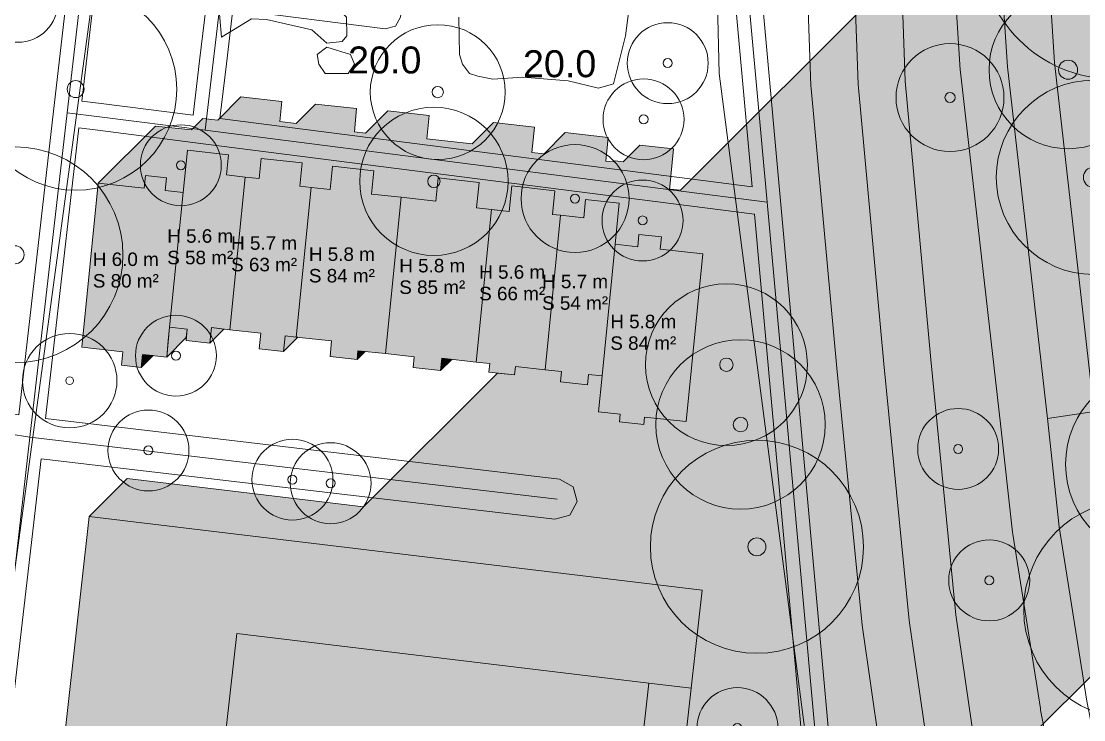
# Model space of a CAD drawing. Header units: metres. Extents: x -8 to 1190, y -11 to 1223.
# Drawn here: x 403.7 to 482.4, y 531 to 582.8 of the extents above; entities that cross this region are included whole.
import ezdxf

# ---------------------------------------------------------------- set-up
doc = ezdxf.new("R2010")
doc.units = ezdxf.units.M
doc.header["$MEASUREMENT"] = 0
for name, color, linetype, lineweight, true_color in [('TPX_BUILDING_AREAS_TEXT', 7, 'CONTINUOUS', 0, 0x000000), ('TPX_BUILDING_HEIGHTS_TEXT', 7, 'CONTINUOUS', 0, 0x000000), ('TPX_BUILDINGS', 7, 'CONTINUOUS', 0, 0x000000), ('TPX_BUILDINGS_HATCH', 7, 'CONTINUOUS', 0, 0xf0f0f0), ('TPX_BUILDINGS_SHADOWS_HATCH', 7, 'CONTINUOUS', 0, 0x000000), ('TPX_BUILDINGS_SHADOWS_OUTLINES', 7, 'CONTINUOUS', 0, 0x000000), ('TPX_CADASTRES', 7, 'CONTINUOUS', 0, 0x646464), ('TPX_CONTOUR_LINES_5M', 7, 'CONTINUOUS', 0, 0x969696), ('TPX_CONTOUR_LINES_5M_TEXT', 7, 'CONTINUOUS', 0, 0x000000), ('TPX_ROADS_AXES', 7, 'CONTINUOUS', 0, 0x323232), ('TPX_ROADS_CONTOURS', 7, 'CONTINUOUS', 0, 0x646464), ('TPX_VEGETATION_TREES_INDIVIDUAL', 7, 'CONTINUOUS', 0, 0x136734)]:
    doc.layers.add(name, color=color, linetype=linetype, lineweight=lineweight, true_color=true_color)
doc.styles.add('TPX_TEXTE', font='arial.ttf')

# ---------------------------------------------------------------- blocks, each defined once
blk = doc.blocks.new('TREETR008_CR072')
at = {"layer": 'TPX_VEGETATION_TREES_INDIVIDUAL'}
for radius in [7.2, 0.75]:
    blk.add_circle((0, 0, 0.0361), radius, dxfattribs=at)
blk = doc.blocks.new('TREETR005_CR063')
at = {"layer": 'TPX_VEGETATION_TREES_INDIVIDUAL'}
for radius in [6.28, 0.5416666666666666]:
    blk.add_circle((0, 0, 0.0361), radius, dxfattribs=at)
blk = doc.blocks.new('TREETR009_CR099')
at = {"layer": 'TPX_VEGETATION_TREES_INDIVIDUAL'}
for radius in [9.9, 0.9166666666666666]:
    blk.add_circle((0, 0, 0.0361), radius, dxfattribs=at)
blk = doc.blocks.new('TREETR003_CR030')
at = {"layer": 'TPX_VEGETATION_TREES_INDIVIDUAL'}
for radius in [3, 0.3333333333333333]:
    blk.add_circle((0, 0, 0.0361), radius, dxfattribs=at)
blk = doc.blocks.new('TREETR008_CR081')
at = {"layer": 'TPX_VEGETATION_TREES_INDIVIDUAL'}
for radius in [8.11, 0.7916666666666666]:
    blk.add_circle((0, 0, 0.0361), radius, dxfattribs=at)
blk = doc.blocks.new('TREETR003_CR035')
at = {"layer": 'TPX_VEGETATION_TREES_INDIVIDUAL'}
for radius in [3.5, 0.2916666666666667]:
    blk.add_circle((0, 0, 0.0361), radius, dxfattribs=at)
blk = doc.blocks.new('TREETR004_CR040')
at = {"layer": 'TPX_VEGETATION_TREES_INDIVIDUAL'}
for radius in [4, 0.375]:
    blk.add_circle((0, 0, 0.0361), radius, dxfattribs=at)
blk = doc.blocks.new('TREETR005_CR060')
at = {"layer": 'TPX_VEGETATION_TREES_INDIVIDUAL'}
for radius in [6, 0.5]:
    blk.add_circle((0, 0, 0.0361), radius, dxfattribs=at)
blk = doc.blocks.new('TREETR005_CR055')
at = {"layer": 'TPX_VEGETATION_TREES_INDIVIDUAL'}
for radius in [5.5, 0.4583333333333333]:
    blk.add_circle((0, 0, 0.0361), radius, dxfattribs=at)
blk = doc.blocks.new('TREETR006_CR075')
at = {"layer": 'TPX_VEGETATION_TREES_INDIVIDUAL'}
for radius in [7.5, 0.625]:
    blk.add_circle((0, 0, 0.0361), radius, dxfattribs=at)
blk = doc.blocks.new('TREETR003_CR040')
at = {"layer": 'TPX_VEGETATION_TREES_INDIVIDUAL'}
for radius in [4, 0.3333333333333333]:
    blk.add_circle((0, 0, 0.0361), radius, dxfattribs=at)
blk = doc.blocks.new('TREETR008_CR071')
at = {"layer": 'TPX_VEGETATION_TREES_INDIVIDUAL'}
for radius in [7.09, 0.7916666666666666]:
    blk.add_circle((0, 0, 0.0361), radius, dxfattribs=at)
blk = doc.blocks.new('TREETR007_CR059')
at = {"layer": 'TPX_VEGETATION_TREES_INDIVIDUAL'}
for radius in [5.86, 0.7083333333333334]:
    blk.add_circle((0, 0, 0.0361), radius, dxfattribs=at)
blk = doc.blocks.new('TREETR007_CR080')
at = {"layer": 'TPX_VEGETATION_TREES_INDIVIDUAL'}
for radius in [8, 0.6666666666666666]:
    blk.add_circle((0, 0, 0.0361), radius, dxfattribs=at)
blk = doc.blocks.new('TREETR004_CR050')
at = {"layer": 'TPX_VEGETATION_TREES_INDIVIDUAL'}
for radius in [5, 0.4166666666666667]:
    blk.add_circle((0, 0, 0.0361), radius, dxfattribs=at)
blk = doc.blocks.new('TREETR007_CR079')
at = {"layer": 'TPX_VEGETATION_TREES_INDIVIDUAL'}
for radius in [7.9, 0.6666666666666666]:
    blk.add_circle((0, 0, 0.0361), radius, dxfattribs=at)

msp = doc.modelspace()

# ---------------------------------------------------------------- hatches: boundary and pattern name
at = {"layer": 'TPX_BUILDINGS_HATCH'}
for points in [[(415.67968840524554, 570.1373905814253), (414.6705131046474, 560.14131113654), (415.9697236530483, 559.9989037192427), (415.8856544010341, 559.1505617774092), (417.64497466012836, 558.9555554068647), (417.76823706552386, 560.1123270667158), (419.1215266697109, 559.9596590674482), (420.26433558389544, 571.2875666297041), (418.8840093128383, 571.4453653967939), (419.0305976383388, 572.9413466132246), (415.9909543506801, 573.2717051184736), (415.67968840524554, 570.1373905814253)], [(420.26433558389544, 571.2875666297041), (419.1215266697109, 559.9596590674482), (421.419502209872, 559.7075619376265), (421.2962398044765, 558.5507893241011), (423.1177949421108, 558.3474459326826), (423.23848624154925, 559.5151190436445), (424.04496378824115, 559.4176191962324), (425.15504736825824, 570.5191750205122), (424.33225912973285, 570.6128277457319), (424.5034093372524, 572.3332380927168), (421.45303912088275, 572.6725725806318), (421.3064517490566, 571.1765913642012), (420.26433558389544, 571.2875666297041)], [(425.15504736825824, 570.5191750205122), (424.04496378824115, 559.4176191962324), (426.6785811893642, 559.1296019232832), (426.5660457126796, 557.9638514197432), (428.56357760354877, 557.74447104102), (428.6316823475063, 558.4049343741499), (430.6725663654506, 558.1842703497969), (431.83779902383685, 569.7821364081465), (429.63725466653705, 570.0226845419966), (429.80583281442523, 571.7539963400923), (426.74730486795306, 572.0914053595625), (426.57615561410785, 570.3709940589033), (425.15504736825824, 570.5191750205122)], [(409.3866595737636, 570.8282580054365), (408.1679219715297, 558.6539330161177), (411.19941229745746, 558.3216480887495), (411.0998239032924, 557.3200525916182), (412.56685538217425, 557.1596836722456), (412.6578425876796, 558.1247296012007), (414.45235819742084, 557.9265141165815), (414.6705131046474, 560.14131113654), (415.67968840524554, 570.1373905814253), (414.3452844135463, 570.2830042517744), (414.4332561008632, 571.2243256247602), (412.8876809589565, 571.3891853964888), (412.78898234292865, 570.4568428671919), (409.3866595737636, 570.8282580054365)], [(431.83779902383685, 569.7821364081465), (430.6725663654506, 558.1842703497969), (432.7864112369716, 557.9462904608808), (432.7113885395229, 557.1691240943037), (434.75484270974994, 556.9375595725141), (434.8423699848354, 557.8442549384199), (437.389285992831, 557.5588087714277), (438.5239171497524, 568.8847956336103), (437.42772288247943, 569.0060305274092), (437.6225451938808, 570.8816179907881), (434.5721721164882, 571.2209467566572), (434.4010238163173, 569.5005364096723), (431.83779902383685, 569.7821364081465)], [(438.5239171497524, 568.8847956336103), (437.389285992831, 557.5588087714277), (438.4043645374477, 557.4529661810957), (438.33927531167865, 556.8162283576094), (440.2312221042812, 556.6064734137617), (440.29631133005023, 557.243211237248), (442.50758738443255, 556.9936890280806), (443.65471644327044, 568.4492048895918), (443.0538262836635, 568.5146336234175), (443.2254170887172, 570.2696709311567), (440.03426260873675, 570.6218275702558), (439.8501672260463, 568.7372622168623), (438.5239171497524, 568.8847956336103)], [(443.65471644327044, 568.4492048895918), (442.50758738443255, 556.9936890280806), (443.70936961099505, 556.8628325141035), (443.63434786722064, 556.085665193852), (445.65076441690326, 555.859235254582), (445.72578616067767, 556.6364025748335), (446.72455305978656, 556.5267147696577), (447.70097536966205, 566.2964462912641), (448.0001716129482, 569.3358616507612), (445.5047654621303, 569.6219429648481), (445.3625297062099, 568.2535652793013), (443.65471644327044, 568.4492048895918)], [(446.72455305978656, 556.5267147696577), (446.4547090046108, 553.873959032353), (448.0732507221401, 553.6917891181074), (448.01977724954486, 553.1153263724409), (449.814295720309, 552.9171194708906), (449.87034029886127, 553.4826817191206), (452.95591635629535, 553.140150514897), (454.1944627277553, 565.5953421271406), (451.03034396097064, 565.9423641837202), (451.12043852731586, 566.8381580985151), (449.4478206150234, 567.030588594731), (449.3628663532436, 566.1129927313887), (447.70097536966205, 566.2964462912641), (446.72455305978656, 556.5267147696577)], [(403.3843907825649, 498.5055374777876), (401.0991305820644, 478.00167509680614), (446.53308863565326, 472.52500292425975), (448.82383723184466, 493.0417074835859), (449.26811404153705, 497.0359110510908), (446.12888522073627, 497.4233317053877), (415.58512587472796, 501.094945398625), (419.6426524631679, 537.4133753455244), (450.1862964145839, 533.7417816794477), (453.3229426853359, 533.3652643836103), (454.13175005838275, 540.6329292929731), (408.7006873600185, 546.0986418402754), (403.3843907825649, 498.5055374777876)], [(419.6426524631679, 537.4133753455244), (415.58512587472796, 501.094945398625), (446.12888522073627, 497.4233317053877), (450.1862964145839, 533.7417816794477), (419.6426524631679, 537.4133753455244)], [(450.1862964145839, 533.7417816794477), (446.12888522073627, 497.4233317053877), (449.26811404153705, 497.0359110510908), (453.3229426853359, 533.3652643836103), (450.1862964145839, 533.7417816794477)]]:
    msp.add_hatch(color=256, dxfattribs=at).paths.add_polyline_path(points)
at = {"layer": 'TPX_BUILDINGS_SHADOWS_HATCH'}
for points in [[(411.5291137211025, 548.927070108708), (408.700694989413, 546.0986513770185), (454.13175101205707, 540.6329397833906), (453.32295412942767, 533.3652767813765), (449.2681245319545, 497.0359215415083), (448.8238467685878, 493.0417065299116), (446.53310007974505, 472.52501532202587), (449.36151595041156, 475.35343023901805), (451.65226359292865, 495.8701347983442), (452.09654040262103, 499.8643383658491), (452.5396127216518, 503.8340601599775), (509.55636305734515, 560.8508104956709), (513.6137742511928, 597.169260469731), (483.0701302997768, 600.8408541358076), (452.5449504368007, 570.3156742728315), (451.80219454690814, 570.3976664221846), (451.7314834110439, 570.3269552863203), (452.03067965433, 573.3663706458174), (449.53527350351214, 573.6524519599043), (448.2929200641811, 572.4100985205732), (447.6852244846523, 572.4797138846479), (447.61451430246234, 572.409003702458), (447.0136241428554, 572.4744314826094), (447.1852149479091, 574.2294697440229), (443.99405951425433, 574.581626383122), (442.4210233204067, 573.0085901892744), (441.5289420597255, 573.1072506583296), (441.7237643711269, 574.9828381217085), (438.6733912937343, 575.3221668875776), (437.10633654519916, 573.7551121390425), (433.7384728901088, 574.1239037192427), (433.9070519916713, 575.8552164710127), (430.84852404519916, 576.1926245368086), (429.27440256997943, 574.6185030615889), (429.1855563633144, 574.5496840155683), (428.362768124789, 574.6433367407881), (428.5339173786342, 576.3637480414473), (425.4835471622646, 576.703081575688), (424.04796881601214, 575.2675032294355), (422.8438071720302, 575.4051632559858), (422.9903945438564, 576.9011454260908), (419.950752209872, 577.2315029776655), (418.233412694186, 575.5141644156538), (417.1303214542568, 575.6318268454634), (416.2800263874233, 574.7815317786299), (413.6293000690639, 575.0708985007368), (409.3866691105068, 570.8282675421797), (412.7889728061855, 570.4568543112837), (412.887670468539, 571.3891873038374), (414.43325705453753, 571.2243361151777), (414.3452949039638, 570.2830137885176), (415.6796788685024, 570.1374010718428), (415.99094386026263, 573.2717060721479), (419.0305976383388, 572.9413571036421), (418.8840198032558, 571.4453739798628), (420.26433653756976, 571.2875761664473), (421.3064422123134, 571.176602808293), (421.45302863046527, 572.6725735343061), (424.5034102909267, 572.3332485831343), (424.3322696201503, 570.6128372824751), (425.15504832193255, 570.5191855109297), (426.5761460773647, 570.3710055029951), (426.7472943775356, 572.0914063132368), (429.80583376809955, 571.7540068305098), (429.6372651569545, 570.0226940787397), (431.83779997751117, 569.782146898564), (434.40101427957416, 569.5005478537641), (434.57216162607074, 571.2209486640058), (437.6225461475551, 570.8816284812056), (437.4277333728969, 569.0060400641523), (439.85015768930316, 568.7372736609541), (440.0342521183193, 570.6218285239302), (443.22541804239154, 570.2696814215742), (443.053836774081, 568.5146422064863), (443.65471739694476, 568.4492153800093), (445.36252016946673, 568.253576723393), (445.5047549717128, 569.6219448721968), (448.0001725666225, 569.3358721411787), (447.7009858600795, 566.2964567816816), (449.3628568165004, 566.1130041754805), (449.4478101246059, 567.0305895484053), (451.12043948099017, 566.8381685889326), (451.0303544513881, 565.942372766789), (454.1944627277553, 565.5953526175581), (452.9559268467128, 553.1401619589888), (449.8703488819301, 553.4826712287031), (449.8143062107265, 552.9171299613081), (448.0197753421962, 553.1153168356977), (448.0732392780483, 553.6917805350386), (446.45470805093646, 553.8739494956098), (446.72454161569476, 556.5267061865889), (445.7257947437465, 556.6363911307417), (445.65077490732074, 555.8592457449995), (443.634345959872, 556.0856556571089), (443.70935816690326, 556.8628239310347), (442.5075854770839, 556.9936794913374), (440.2963199131191, 557.2432007468306), (440.23123259469867, 556.6064848578535), (438.97501273080707, 556.7457356131636), (429.04861349985003, 546.8193373358808), (411.5291137211025, 548.927070108708)], [(414.5745954029262, 559.1674246466719), (414.4523686878383, 557.9265255606733), (415.9086598865688, 559.3828167594038), (415.9697122089565, 559.9988960898481), (414.67052168771625, 560.1413006461225), (414.5745954029262, 559.1674246466719)], [(417.7682456485927, 560.1123165762983), (417.64498515054584, 558.9555668509565), (418.6969632618129, 560.0075449622236), (417.7682456485927, 560.1123165762983)], [(423.2384948246181, 559.515108553227), (423.11780543252826, 558.3474573767744), (424.1738614551723, 559.4035133994184), (424.0449618808925, 559.4176096594892), (423.2384948246181, 559.515108553227)], [(428.63169093057513, 558.4049238837324), (428.56358809396625, 557.7444815314375), (429.166234921664, 558.3471283591352), (428.63169093057513, 558.4049238837324)], [(412.6578511707485, 558.1247191107832), (412.56686587259173, 557.1596951163374), (413.444950055331, 558.0377792990766), (412.6578511707485, 558.1247191107832)], [(434.8423776142299, 557.8442444480024), (434.7548532001674, 556.937571016606), (435.5789727680385, 557.761690584477), (434.8423776142299, 557.8442444480024)]]:
    msp.add_hatch(color=256, dxfattribs=at).paths.add_polyline_path(points)

# ---------------------------------------------------------------- linework, layer by layer
at = {"layer": 'TPX_BUILDINGS', "elevation": 0.042100000000000005}
for points in [[(415.67968840524554, 570.1373905814253), (414.6705131046474, 560.14131113654), (415.9697236530483, 559.9989037192427), (415.8856544010341, 559.1505617774092), (417.64497466012836, 558.9555554068647), (417.76823706552386, 560.1123270667158), (419.1215266697109, 559.9596590674482), (420.26433558389544, 571.2875666297041), (418.8840093128383, 571.4453653967939), (419.0305976383388, 572.9413466132246), (415.9909543506801, 573.2717051184736)], [(420.26433558389544, 571.2875666297041), (419.1215266697109, 559.9596590674482), (421.419502209872, 559.7075619376265), (421.2962398044765, 558.5507893241011), (423.1177949421108, 558.3474459326826), (423.23848624154925, 559.5151190436445), (424.04496378824115, 559.4176191962324), (425.15504736825824, 570.5191750205122), (424.33225912973285, 570.6128277457319), (424.5034093372524, 572.3332380927168), (421.45303912088275, 572.6725725806318), (421.3064517490566, 571.1765913642012)], [(425.15504736825824, 570.5191750205122), (424.04496378824115, 559.4176191962324), (426.6785811893642, 559.1296019232832), (426.5660457126796, 557.9638514197432), (428.56357760354877, 557.74447104102), (428.6316823475063, 558.4049343741499), (430.6725663654506, 558.1842703497969), (431.83779902383685, 569.7821364081465), (429.63725466653705, 570.0226845419966), (429.80583281442523, 571.7539963400923), (426.74730486795306, 572.0914053595625), (426.57615561410785, 570.3709940589033)], [(409.3866595737636, 570.8282580054365), (408.1679219715297, 558.6539330161177), (411.19941229745746, 558.3216480887495), (411.0998239032924, 557.3200525916182), (412.56685538217425, 557.1596836722456), (412.6578425876796, 558.1247296012007), (414.45235819742084, 557.9265141165815), (414.6705131046474, 560.14131113654), (415.67968840524554, 570.1373905814253), (414.3452844135463, 570.2830042517744), (414.4332561008632, 571.2243256247602), (412.8876809589565, 571.3891853964888), (412.78898234292865, 570.4568428671919)], [(431.83779902383685, 569.7821364081465), (430.6725663654506, 558.1842703497969), (432.7864112369716, 557.9462904608808), (432.7113885395229, 557.1691240943037), (434.75484270974994, 556.9375595725141), (434.8423699848354, 557.8442549384199), (437.389285992831, 557.5588087714277), (438.5239171497524, 568.8847956336103), (437.42772288247943, 569.0060305274092), (437.6225451938808, 570.8816179907881), (434.5721721164882, 571.2209467566572), (434.4010238163173, 569.5005364096723)], [(438.5239171497524, 568.8847956336103), (437.389285992831, 557.5588087714277), (438.4043645374477, 557.4529661810957), (438.33927531167865, 556.8162283576094), (440.2312221042812, 556.6064734137617), (440.29631133005023, 557.243211237248), (442.50758738443255, 556.9936890280806), (443.65471644327044, 568.4492048895918), (443.0538262836635, 568.5146336234175), (443.2254170887172, 570.2696709311567), (440.03426260873675, 570.6218275702558), (439.8501672260463, 568.7372622168623)], [(443.65471644327044, 568.4492048895918), (442.50758738443255, 556.9936890280806), (443.70936961099505, 556.8628325141035), (443.63434786722064, 556.085665193852), (445.65076441690326, 555.859235254582), (445.72578616067767, 556.6364025748335), (446.72455305978656, 556.5267147696577), (447.70097536966205, 566.2964462912641), (448.0001716129482, 569.3358616507612), (445.5047654621303, 569.6219429648481), (445.3625297062099, 568.2535652793013)], [(446.72455305978656, 556.5267147696577), (446.4547090046108, 553.873959032353), (448.0732507221401, 553.6917891181074), (448.01977724954486, 553.1153263724409), (449.814295720309, 552.9171194708906), (449.87034029886127, 553.4826817191206), (452.95591635629535, 553.140150514897), (454.1944627277553, 565.5953421271406), (451.03034396097064, 565.9423641837202), (451.12043852731586, 566.8381580985151), (449.4478206150234, 567.030588594731), (449.3628663532436, 566.1129927313887), (447.70097536966205, 566.2964462912641)], [(403.3843907825649, 498.5055374777876), (401.0991305820644, 478.00167509680614), (446.53308863565326, 472.52500292425975), (448.82383723184466, 493.0417074835859), (449.26811404153705, 497.0359110510908), (446.12888522073627, 497.4233317053877), (415.58512587472796, 501.094945398625), (419.6426524631679, 537.4133753455244), (450.1862964145839, 533.7417816794477), (453.3229426853359, 533.3652643836103), (454.13175005838275, 540.6329292929731), (408.7006873600185, 546.0986418402754)], [(419.6426524631679, 537.4133753455244), (415.58512587472796, 501.094945398625), (446.12888522073627, 497.4233317053877), (450.1862964145839, 533.7417816794477)], [(450.1862964145839, 533.7417816794477), (446.12888522073627, 497.4233317053877), (449.26811404153705, 497.0359110510908), (453.3229426853359, 533.3652643836103)]]:
    msp.add_lwpolyline(points, close=True, dxfattribs=at)
at = {"layer": 'TPX_BUILDINGS_SHADOWS_OUTLINES', "elevation": 0.0391}
for points in [[(483.0701302997768, 600.8408541358076), (452.5449504368007, 570.3156742728315), (451.80219454690814, 570.3976664221846), (451.7314834110439, 570.3269552863203), (452.03067965433, 573.3663706458174), (449.53527350351214, 573.6524519599043), (448.2929200641811, 572.4100985205732), (447.6852244846523, 572.4797138846479), (447.61451430246234, 572.409003702458), (447.0136241428554, 572.4744314826094), (447.1852149479091, 574.2294697440229), (443.99405951425433, 574.581626383122), (442.4210233204067, 573.0085901892744), (441.5289420597255, 573.1072506583296), (441.7237643711269, 574.9828381217085), (438.6733912937343, 575.3221668875776), (437.10633654519916, 573.7551121390425), (433.7384728901088, 574.1239037192427), (433.9070519916713, 575.8552164710127), (430.84852404519916, 576.1926245368086), (429.27440256997943, 574.6185030615889), (429.1855563633144, 574.5496840155683), (428.362768124789, 574.6433367407881), (428.5339173786342, 576.3637480414473), (425.4835471622646, 576.703081575688), (424.04796881601214, 575.2675032294355), (422.8438071720302, 575.4051632559858), (422.9903945438564, 576.9011454260908), (419.950752209872, 577.2315029776655), (418.233412694186, 575.5141644156538), (417.1303214542568, 575.6318268454634), (416.2800263874233, 574.7815317786299), (413.6293000690639, 575.0708985007368), (409.3866691105068, 570.8282675421797), (412.7889728061855, 570.4568543112837), (412.887670468539, 571.3891873038374), (414.43325705453753, 571.2243361151777), (414.3452949039638, 570.2830137885176), (415.6796788685024, 570.1374010718428), (415.99094386026263, 573.2717060721479), (419.0305976383388, 572.9413571036421), (418.8840198032558, 571.4453739798628), (420.26433653756976, 571.2875761664473), (421.3064422123134, 571.176602808293), (421.45302863046527, 572.6725735343061), (424.5034102909267, 572.3332485831343), (424.3322696201503, 570.6128372824751), (425.15504832193255, 570.5191855109297), (426.5761460773647, 570.3710055029951), (426.7472943775356, 572.0914063132368), (429.80583376809955, 571.7540068305098), (429.6372651569545, 570.0226940787397), (431.83779997751117, 569.782146898564), (434.40101427957416, 569.5005478537641), (434.57216162607074, 571.2209486640058), (437.6225461475551, 570.8816284812056), (437.4277333728969, 569.0060400641523), (439.85015768930316, 568.7372736609541), (440.0342521183193, 570.6218285239302), (443.22541804239154, 570.2696814215742), (443.053836774081, 568.5146422064863), (443.65471739694476, 568.4492153800093), (445.36252016946673, 568.253576723393), (445.5047549717128, 569.6219448721968), (448.0001725666225, 569.3358721411787), (447.7009858600795, 566.2964567816816), (449.3628568165004, 566.1130041754805), (449.4478101246059, 567.0305895484053), (451.12043948099017, 566.8381685889326), (451.0303544513881, 565.942372766789), (454.1944627277553, 565.5953526175581), (452.9559268467128, 553.1401619589888), (449.8703488819301, 553.4826712287031), (449.8143062107265, 552.9171299613081), (448.0197753421962, 553.1153168356977), (448.0732392780483, 553.6917805350386), (446.45470805093646, 553.8739494956098), (446.72454161569476, 556.5267061865889), (445.7257947437465, 556.6363911307417), (445.65077490732074, 555.8592457449995), (443.634345959872, 556.0856556571089), (443.70935816690326, 556.8628239310347), (442.5075854770839, 556.9936794913374), (440.2963199131191, 557.2432007468306), (440.23123259469867, 556.6064848578535), (438.97501273080707, 556.7457356131636), (429.04861349985003, 546.8193373358808), (411.5291137211025, 548.927070108708), (408.700694989413, 546.0986513770185), (454.13175101205707, 540.6329397833906), (453.32295412942767, 533.3652767813765), (449.2681245319545, 497.0359215415083)], [(452.5396127216518, 503.8340601599775), (509.55636305734515, 560.8508104956709)]]:
    msp.add_lwpolyline(points, dxfattribs=at)
for points in [[(414.5745954029262, 559.1674246466719), (414.4523686878383, 557.9265255606733), (415.9086598865688, 559.3828167594038), (415.9697122089565, 559.9988960898481), (414.67052168771625, 560.1413006461225)], [(417.7682456485927, 560.1123165762983), (417.64498515054584, 558.9555668509565), (418.6969632618129, 560.0075449622236)], [(423.2384948246181, 559.515108553227), (423.11780543252826, 558.3474573767744), (424.1738614551723, 559.4035133994184), (424.0449618808925, 559.4176096594892)], [(428.63169093057513, 558.4049238837324), (428.56358809396625, 557.7444815314375), (429.166234921664, 558.3471283591352)], [(412.6578511707485, 558.1247191107832), (412.56686587259173, 557.1596951163374), (413.444950055331, 558.0377792990766)], [(434.8423776142299, 557.8442444480024), (434.7548532001674, 556.937571016606), (435.5789727680385, 557.761690584477)]]:
    msp.add_lwpolyline(points, close=True, dxfattribs=at)
at = {"layer": 'TPX_CADASTRES', "elevation": 0.024099999999999996}
msp.add_lwpolyline([(400.61648650094867, 518.4158816016279), (393.86729235574603, 448.092033830937), (482.60680670663714, 436.92058607703075), (485.35701174661517, 436.57433077460155), (483.0782737247646, 445.0993685401045), (478.1633939258754, 464.4915938056074), (475.08929343149066, 476.31327005987987), (467.6274442188442, 505.17870756750926), (462.31605334207416, 525.8772711432539), (460.3856696598232, 540.725841013249), (457.24158472940326, 564.9047360098921), (455.41461558267474, 578.9642805731855), (455.1689481250942, 588.2545065558515), (455.90201849862933, 603.4124779379927), (456.20757193490863, 607.0432762778364), (457.67199892923236, 624.447575060185), (461.0878381244838, 665.042829004582), (419.32499976083636, 670.3105568564497), (413.26143641397357, 619.8145060217939), (411.73726553842425, 607.1217274344526), (411.21472926065326, 602.6530346549116), (410.00358672067523, 592.2950234091841), (402.07741732522845, 534.1396317160688)], close=True, dxfattribs=at)
at = {"layer": 'TPX_CONTOUR_LINES_5M', "elevation": 0.04810000000000001}
for points in [[(436.1173976738937, 583.1534616881981), (436.1645069150254, 580.3649215246551), (436.37420159135945, 579.6677864836529), (436.9098277357407, 578.9706514426507), (437.5073855242226, 578.7655235673301), (438.62490119598806, 578.5491653666832), (440.8599325395189, 578.6906800237484), (444.21247955504805, 578.4208599235862), (446.44751089881174, 577.8836532225832), (447.5650265705772, 578.212185756769), (448.45589686138555, 581.7591916061938), (449.5561247963924, 590.124812096823)], [(420.744650446577, 588.2875183154829), (420.3542170752771, 588.0334069742821), (419.9744416521862, 587.3362719332799), (419.62713477481157, 585.9414060097188), (418.5096191028133, 585.1971608870663), (416.91292366362177, 585.244866810739), (418.25859313085675, 584.5477317697369), (418.5096191028133, 581.6567162889987), (420.744650446577, 583.0271714567207), (421.86216611834243, 582.980668572709), (425.21471313387156, 582.2027184450999), (426.332228805637, 581.2223069169559), (427.44974447763525, 581.3345209718682), (427.79594576358795, 581.7591916061938), (427.77725700638257, 583.1534616881981), (425.0427267542109, 585.9420018512756), (424.99389237514697, 588.0334069742821), (424.0971974621061, 588.3033405612223), (420.744650446577, 588.2875183154829)], [(426.332228805637, 580.9255412858911), (425.60214287391864, 580.3649215246551), (425.7210609454196, 579.6677864836529), (426.19622463872656, 578.9706514426507), (427.89622841007076, 578.9706514426507), (428.3643358082045, 579.6677864836529), (428.0663090625312, 580.3649215246551), (426.332228805637, 580.9255412858911)]]:
    msp.add_lwpolyline(points, dxfattribs=at)
at = {"layer": 'TPX_ROADS_AXES', "elevation": 0.030099999999999995}
for points in [[(460.3071155063808, 666.0333571112715), (417.60992331430316, 672.4312424338423), (416.7250451557338, 659.8638443625532), (411.53095526620746, 615.003709284123), (408.22798151895404, 586.1472677863203), (407.0685376636684, 576.0582203543745), (404.3148354999721, 551.9917263663374), (401.5339507572353, 527.711698976811), (399.97529597207904, 513.7656674063765), (396.85399241372943, 499.29004618292674), (393.7849215976894, 473.8949207938276), (390.5934104435146, 447.41226812964305), (381.9747256748378, 380.9972366965376)], [(381.9747256748378, 380.9972366965376), (502.8220843784511, 368.1147284186445), (491.32659811899066, 406.34654852515087), (483.6629847995937, 435.8504519141279), (476.2298106662929, 469.1600432074629), (472.92208571359515, 483.880231348332), (471.4028195850551, 490.32272001868114), (470.11748499795794, 495.77321859961376), (466.17204565927386, 512.7595314658247), (462.73045725747943, 527.6092476523481), (458.948949765414, 569.420743433293), (456.69075770303607, 594.3306507742964), (457.38056368753314, 609.4411863959394)], [(526.3823270313442, 359.66645952826366), (523.4042834751308, 368.60722586279735), (520.0603436939418, 380.0853533423506), (504.1711511127651, 439.2483191168867), (492.3192224018276, 488.15530916815624), (491.1453017704189, 493.2063135779463), (489.5892362110317, 499.95081946020946), (485.71671576425433, 516.9198069251142), (482.6655368320644, 532.4139380133711), (480.6167907230556, 545.3367037451826), (479.7304429523647, 553.3668484366499), (476.76921362802386, 579.4688257849775), (476.29251093789935, 586.8936333335005), (475.6008929722011, 597.6393732703291), (475.51502127572894, 607.6419062293135)], [(465.04450411722064, 596.6573738730513), (465.7074698917568, 578.1835407889448), (467.615058850497, 557.425602403935), (469.47959227487445, 538.3835901892744), (471.3549098484218, 525.4659561789595), (473.78367609903216, 511.95388266211376), (475.0819358341396, 505.60887095099315), (476.6962947361171, 497.70437666540965), (478.3663482181728, 490.549478021916), (479.53556342050433, 485.55489870673046), (491.5866221897304, 436.7524046576582), (508.53452296182513, 377.2982620871626), (511.3468522541225, 368.32992312079296), (515.0936774723232, 358.46575686102733)], [(418.4893598072231, 584.8387322104536), (417.88796896860003, 579.7948498404585)], [(417.88796896860003, 579.7948498404585), (417.29473204538226, 574.7528900778852)], [(479.7304429523647, 553.3668484366499), (486.3676042072475, 554.3566879904829), (493.1215219013393, 555.3625607169233), (499.9570006839931, 556.3876728690229), (525.649217557162, 548.9371218360029), (534.7375125400722, 546.3969673789106), (542.1262731067836, 546.3903641379438), (549.2196864597499, 549.3520273840986), (553.9375380985439, 552.8581556952558), (575.7115554325283, 570.4555697119795), (578.9379462711513, 572.217600313481), (581.7188415043056, 573.0575546897016), (587.3019036762416, 574.2821917212568), (588.7639817707241, 574.5809759772383), (598.8251218311489, 576.6776089346968)], [(407.0685376636684, 576.0582203543745), (409.4660644046962, 575.7490458167158)], [(409.4660644046962, 575.7490458167158), (417.29473204538226, 574.7528900778852), (458.948949765414, 569.420743433293)], [(443.39536471292377, 547.3873991644941), (404.3148354999721, 551.9917263663374), (396.49183459207416, 553.2193798697554)]]:
    msp.add_lwpolyline(points, dxfattribs=at)
at = {"layer": 'TPX_ROADS_CONTOURS', "elevation": 0.027099999999999996}
for points in [[(463.7201877278276, 527.7679231865332), (459.94486576737836, 569.5110271675512), (457.69282395066693, 594.3530948860571), (458.37938267411664, 609.3925073845312), (461.2726741475053, 665.3415230019018), (463.3262973469682, 666.1594360573217), (466.236971442122, 665.6993435127661), (464.60495716752484, 645.342038939707), (461.8148103398271, 610.5885799629614), (461.8042150181718, 610.3749006493017), (461.545134131331, 596.7237871391699), (461.5467553776689, 596.53185064625), (462.209721152205, 578.0580185158178), (462.22215611161664, 577.8632515175268), (464.1297450703569, 557.105313132517), (465.99625069322065, 538.0425127251074), (466.0159011525102, 537.8807485802099), (467.8912196797319, 524.9631155235693)], [(474.8101316136308, 526.027133773081), (472.95499092759565, 538.8057783348486), (471.09941727342084, 557.7562902672216), (469.20171791734174, 578.4066169960424), (468.54569584550336, 596.6869486076757)], [(472.799736563582, 586.6688459618017), (473.2764049214311, 579.244572470896), (473.29152161302045, 579.0742862923071), (476.25215107621625, 552.9775989754125), (477.1379190129228, 544.9527137978002), (477.15996414842084, 544.788665602915), (479.2087093037553, 531.8659008247778), (479.231488768477, 531.7376888496801), (482.28266770066693, 516.2435577614233)], [(402.6402221363969, 528.5824926597998), (405.1372848195024, 550.3844536049291), (443.21985394181684, 545.8977020485327), (444.3246341389604, 546.209919760935), (444.8850608509965, 547.2118881447241), (444.5728440922685, 548.3166683418676), (443.5708747548051, 548.8770960075781), (405.4784913701005, 553.3650043709204), (407.94673592271283, 574.9366911156103), (409.33983761491254, 574.7570446236059), (417.1681285542436, 573.7609365684912), (458.02535492600873, 568.5308130485937), (461.7345224064775, 527.519173453562)]]:
    msp.add_lwpolyline(points, dxfattribs=at)
for points in [[(479.0154319447465, 607.6090839607641), (479.2368665379472, 615.7067630989477), (479.6684594792314, 623.3358381493017), (483.37629658402875, 663.0156057579443), (486.11167103471234, 662.6108101112768), (486.05708843888715, 655.9325521690771), (483.1208367985673, 621.1929310066625), (483.11904102982953, 621.1679609520361), (481.97468430222943, 601.8881691200659), (481.9746986073442, 601.7694376213476), (483.41560799302533, 577.5873602135107), (483.417337004561, 577.563245604746), (485.2508388203569, 555.7067268593237), (483.02509552659467, 555.3747890694067), (480.2565437001176, 579.7784031135961), (479.78528362931684, 587.1184347374365), (479.0999274891801, 597.7668951256201)], [(398.154038969893, 554.4768903953955), (403.8092351597734, 601.4558504326269), (403.8106504124589, 601.4680326683447), (410.27332836808637, 659.1237524254248), (413.51060253800824, 658.7631366951391), (415.5605312031694, 658.5006902916357), (410.53759152116254, 615.1187246544287), (407.2344880742021, 586.2611597282812), (406.07502037705854, 576.1718986732885), (403.4967303914018, 553.6384695274755)], [(418.4035497349687, 575.6191118462011), (418.881014410872, 579.6771219475195), (419.36287934007123, 583.7185409767553), (430.65841156663373, 582.2702158195898), (431.40298802079633, 582.4754427177832), (431.77928024949506, 583.1499174339697), (434.94136673631147, 611.1600664360449), (438.459326331038, 610.7373455269262), (439.20094067277387, 607.0411966545507), (439.5001025837846, 606.505914519541), (442.7652040165849, 603.4670065147802), (443.32560211839154, 603.2063482506201), (448.8923717183061, 602.5283611519262), (449.504326407332, 602.6498983604833), (453.3648601216264, 604.8260868294165), (453.55748421372846, 605.0718372566625), (453.78513962449506, 605.285548995249), (455.3208518666215, 608.6852749092504), (456.3393359822221, 608.5609052879736), (455.6917987507768, 594.3762539131567), (455.69484192552045, 594.2403667671606), (457.84059292497113, 570.5707844002172)], [(408.1746001881547, 576.9238680107519), (409.1058450383134, 585.0272234184667), (417.3789621037431, 583.9722326500341), (416.8948198002763, 579.9117038948461), (416.41954476060346, 575.8723171455786), (409.59329563798383, 576.7409198982641)]]:
    msp.add_lwpolyline(points, close=True, dxfattribs=at)

# ---------------------------------------------------------------- block references
at = {"layer": 'TPX_VEGETATION_TREES_INDIVIDUAL'}
for name, p in [('TREETR009_CR099', (484.6329001325648, 588.4634980512783, 0.0361)), ('TREETR003_CR030', (403.4071115104016, 584.2847876925953, 0.0361)), ('TREETR006_CR075', (407.7050354881212, 577.8103460250422, 0.0361)), ('TREETR007_CR059', (481.2644654761534, 579.2451518531889, 0.0361)), ('TREETR004_CR050', (434.545432126848, 577.5877855853178, 0.0361)), ('TREETR003_CR030', (451.58975948928855, 579.735174885951, 0.0361)), ('TREETR004_CR040', (472.5138690727763, 577.1815534606576, 0.0361)), ('TREETR003_CR030', (449.8009742102586, 575.5693534477614, 0.0361)), ('TREETR008_CR072', (483.1463843078818, 571.2649589674547, 0.0361)), ('TREETR005_CR055', (434.2589881073218, 570.9682589583099, 0.0361)), ('TREETR003_CR030', (415.50320725678466, 572.1613099598326, 0.0361)), ('TREETR007_CR080', (403.213671683101, 565.5192719572224, 0.0361)), ('TREETR003_CR040', (444.72104270523414, 569.6914163609035, 0.0361)), ('TREETR003_CR030', (449.72364043165, 568.0631324001588, 0.0361)), ('TREETR005_CR060', (455.9421697349753, 557.3615960348397, 0.0361)), ('TREETR003_CR030', (415.13937913812697, 558.0355605981313, 0.0361)), ('TREETR003_CR035', (407.2638209289871, 556.1783887897618, 0.0361)), ('TREETR005_CR063', (456.9876656879205, 552.9281431389973, 0.0361)), ('TREETR008_CR071', (488.16484511620365, 549.9843996916898, 0.0361)), ('TREETR003_CR030', (413.1027901037596, 551.0033158883452, 0.0361)), ('TREETR003_CR030', (473.1183309678454, 551.1160916769877, 0.0361)), ('TREETR003_CR030', (423.77395542757586, 548.8397458917461, 0.0361)), ('TREETR003_CR030', (426.60823995177634, 548.5721165956929, 0.0361)), ('TREETR007_CR079', (458.20359608810395, 543.8548710737377, 0.0361)), ('TREETR008_CR081', (486.0896582030691, 539.198982569389, 0.0361)), ('TREETR003_CR030', (475.41844489984214, 541.3624822585844, 0.0361)), ('TREETR003_CR030', (456.7556657588575, 530.4093826175667, 0.0361))]:
    msp.add_blockref(name, p, dxfattribs=at)

# ---------------------------------------------------------------- texts
at = {"layer": 'TPX_BUILDING_AREAS_TEXT', "style": 'TPX_TEXTE'}
for s, p in [('S 58 m²', (414.4924243443878, 564.8136302624364, 0.04510000000000001)), ('S 63 m²', (419.22821569050416, 564.2914868915633, 0.04510000000000001)), ('S 80 m²', (408.9781453222111, 563.0872860495357, 0.04510000000000001)), ('S 84 m²', (424.9935116011043, 563.466146755816, 0.04510000000000001)), ('S 85 m²', (431.69101839327874, 562.6149026145205, 0.04510000000000001)), ('S 66 m²', (437.6163005037044, 562.1428430438615, 0.04510000000000001)), ('S 54 m²', (442.27887949880676, 561.4405891094823, 0.04510000000000001)), ('S 84 m²', (447.3352232450897, 558.4679649418546, 0.04510000000000001))]:
    msp.add_text(s, height=1, dxfattribs=at).set_placement(p)
at = {"layer": 'TPX_BUILDING_HEIGHTS_TEXT', "style": 'TPX_TEXTE'}
for s, p in [('H 5.6 m', (414.4924243443878, 566.4136302624363, 0.04510000000000001)), ('H 5.7 m', (419.22821569050416, 565.8914868915632, 0.04510000000000001)), ('H 6.0 m', (408.9781453222111, 564.6872860495356, 0.04510000000000001)), ('H 5.8 m', (424.9935116011043, 565.0661467558159, 0.04510000000000001)), ('H 5.8 m', (431.69101839327874, 564.2149026145204, 0.04510000000000001)), ('H 5.6 m', (437.6163005037044, 563.7428430438614, 0.04510000000000001)), ('H 5.7 m', (442.27887949880676, 563.0405891094822, 0.04510000000000001)), ('H 5.8 m', (447.3352232450897, 560.0679649418545, 0.04510000000000001))]:
    msp.add_text(s, height=1, dxfattribs=at).set_placement(p)
at = {"layer": 'TPX_CONTOUR_LINES_5M_TEXT', "style": 'TPX_TEXTE'}
for p in [(427.89622841007076, 578.9706514426507, 0.04810000000000001), (440.8599325395189, 578.6906800237484, 0.04810000000000001)]:
    msp.add_text('20.0', height=2, dxfattribs=at).set_placement(p)

doc.saveas('drawing.dxf')
